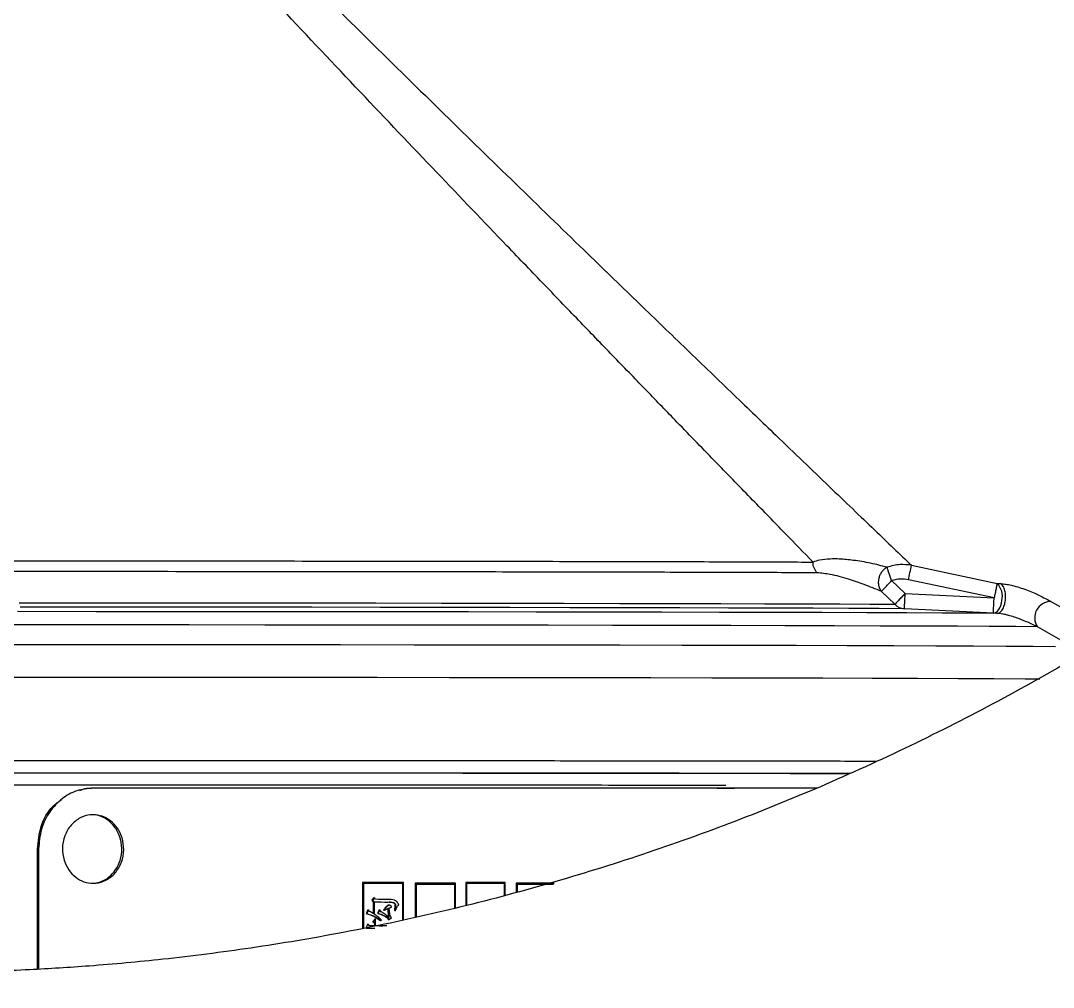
# Model space of a CAD drawing. Header units: millimetres. Extents: x 2687 to 4367, y 1046 to 2234.
# Drawn here: x 3440.4 to 3508.2, y 1404 to 1467.5 of the extents above; entities that cross this region are included whole.
import ezdxf

# ---------------------------------------------------------------- set-up
doc = ezdxf.new("R2010")
doc.units = ezdxf.units.MM

msp = doc.modelspace()

# ---------------------------------------------------------------- linework, layer by layer
at = {"color": 7, "linetype": 'Continuous', "lineweight": 25}
for p, q in [((3498.841, 1431.723), (3504.462, 1430.532)), ((3497.536, 1430.716), (3498.423, 1429.871)), ((3504.265, 1429.578), (3498.635, 1430.771)), ((3504.462, 1430.532), (3504.694, 1430.519)), ((3497.749, 1429.165), (3496.863, 1430.01)), ((3498.423, 1429.871), (3504.265, 1429.578)), ((3507.985, 1429.355), (3510.298, 1428.049)), ((3504.215, 1428.581), (3498.373, 1428.874)), ((3504.447, 1428.568), (3504.215, 1428.581)), ((3509.414, 1426.372), (3507.107, 1427.688)), ((3445.122, 1417.104), (3445.014, 1417.104)), ((3486.094, 1417.104), (3487.227, 1417.104)), ((3441.463, 1405.213), (3441.463, 1413.104)), ((3441.539, 1413.104), (3441.463, 1413.104)), ((3441.539, 1413.104), (3441.539, 1405.217)), ((3465.472, 1410.905), (3462.797, 1410.905)), ((3462.797, 1410.905), (3462.797, 1407.894)), ((3462.817, 1410.905), (3462.797, 1410.905)), ((3462.817, 1410.905), (3462.817, 1407.898)), ((3462.858, 1410.855), (3462.859, 1407.907)), ((3465.431, 1410.855), (3465.452, 1410.855)), ((3465.431, 1410.855), (3465.431, 1408.451)), ((3465.452, 1408.456), (3465.452, 1410.855)), ((3465.472, 1410.905), (3465.493, 1410.905)), ((3465.493, 1408.464), (3465.493, 1410.905)), ((3468.875, 1410.855), (3466.261, 1410.855)), ((3466.261, 1410.855), (3466.261, 1408.627)), ((3466.283, 1410.855), (3466.261, 1410.855)), ((3466.283, 1410.855), (3466.283, 1408.631)), ((3466.324, 1410.805), (3466.324, 1408.64)), ((3468.835, 1410.805), (3468.858, 1410.805)), ((3468.835, 1410.805), (3468.835, 1409.221)), ((3468.858, 1409.227), (3468.858, 1410.805)), ((3468.875, 1410.855), (3468.898, 1410.855)), ((3468.898, 1409.237), (3468.898, 1410.855)), ((3469.59, 1410.905), (3469.59, 1409.414)), ((3472.137, 1410.905), (3469.59, 1410.905)), ((3469.59, 1410.905), (3469.614, 1410.905)), ((3469.614, 1410.905), (3469.614, 1409.42)), ((3469.653, 1409.43), (3469.653, 1410.855)), ((3472.123, 1410.855), (3472.098, 1410.855)), ((3472.098, 1410.855), (3472.098, 1410.056)), ((3472.123, 1410.855), (3472.123, 1410.062)), ((3472.137, 1410.905), (3472.162, 1410.905)), ((3472.162, 1410.072), (3472.162, 1410.905)), ((3472.886, 1410.855), (3472.886, 1410.257)), ((3472.912, 1410.855), (3472.886, 1410.855)), ((3472.912, 1410.855), (3472.912, 1410.264)), ((3475.36, 1410.855), (3472.938, 1410.855)), ((3472.951, 1410.805), (3472.951, 1410.274)), ((3475.322, 1410.805), (3475.349, 1410.805)), ((3475.36, 1410.855), (3475.387, 1410.855)), ((3463.411, 1409.746), (3463.451, 1409.746)), ((3463.586, 1409.909), (3463.451, 1409.746)), ((3463.451, 1409.746), (3463.541, 1409.638)), ((3463.501, 1409.638), (3463.501, 1408.849)), ((3463.501, 1409.638), (3463.541, 1409.638)), ((3463.541, 1409.638), (3463.541, 1408.849)), ((3463.546, 1409.909), (3463.586, 1409.909)), ((3463.649, 1409.811), (3463.586, 1409.909)), ((3463.586, 1408.827), (3463.586, 1409.649)), ((3463.042, 1408.87), (3463.081, 1408.87)), ((3463.198, 1409.108), (3463.081, 1408.87)), ((3463.159, 1409.108), (3463.198, 1409.108)), ((3463.252, 1409.011), (3463.198, 1409.108)), ((3463.789, 1408.892), (3463.828, 1408.892)), ((3463.945, 1409.108), (3463.828, 1408.892)), ((3463.905, 1409.108), (3463.945, 1409.108)), ((3463.999, 1409.011), (3463.945, 1409.108)), ((3463.959, 1409.011), (3463.999, 1409.011)), ((3464.21, 1409.087), (3464.192, 1409.119)), ((3464.232, 1409.119), (3464.192, 1409.119)), ((3464.21, 1409.087), (3464.25, 1409.087)), ((3464.25, 1409.087), (3464.232, 1409.119)), ((3464.25, 1409.087), (3464.51, 1409.227)), ((3464.469, 1409.227), (3464.487, 1408.611)), ((3464.51, 1409.227), (3464.528, 1408.611)), ((3464.933, 1409.065), (3464.897, 1409.065)), ((3464.939, 1409.065), (3464.897, 1409.065)), ((3464.933, 1409.065), (3464.974, 1409.065)), ((3464.974, 1409.065), (3464.939, 1409.065)), ((3463.132, 1408.178), (3463.171, 1408.178)), ((3463.252, 1408.07), (3463.171, 1408.178)), ((3463.582, 1408.07), (3463.213, 1408.07)), ((3463.622, 1408.07), (3463.252, 1408.07)), ((3463.474, 1408.34), (3463.514, 1408.34)), ((3463.667, 1408.524), (3463.514, 1408.34)), ((3463.514, 1408.34), (3463.622, 1408.21)), ((3463.582, 1408.21), (3463.582, 1408.07)), ((3463.582, 1408.21), (3463.622, 1408.21)), ((3463.582, 1408.07), (3463.622, 1408.07)), ((3463.622, 1408.21), (3463.622, 1408.07)), ((3463.627, 1408.524), (3463.667, 1408.524)), ((3463.667, 1408.07), (3463.667, 1408.524)), ((3463.916, 1408.07), (3464.144, 1408.072)), ((3464.4, 1408.074), (3463.936, 1408.07)), ((3464.004, 1408.438), (3463.977, 1408.416)), ((3464.017, 1408.416), (3463.977, 1408.416)), ((3464.044, 1408.438), (3464.017, 1408.416)), ((3464.487, 1408.611), (3464.528, 1408.611)), ((3464.487, 1408.47), (3464.528, 1408.47)), ((3464.528, 1408.47), (3464.698, 1408.589)), ((3463.042, 1407.908), (3463.081, 1407.908)), ((3463.081, 1407.908), (3463.622, 1407.918))]:
    msp.add_line(p, q, dxfattribs=at)
at = {"color": 7, "linetype": 'Continuous', "lineweight": 25, "flags": 128}
for points in [[(3440.269, 1429.265), (3445.124, 1429.264), (3449.918, 1429.262), (3454.625, 1429.259), (3459.22, 1429.255), (3463.679, 1429.251), (3467.979, 1429.246), (3472.096, 1429.24), (3476.009, 1429.234), (3479.697, 1429.227), (3483.14, 1429.219), (3486.321, 1429.211), (3489.223, 1429.203), (3491.829, 1429.194), (3494.127, 1429.185), (3496.103, 1429.175), (3497.749, 1429.165)], [(3498.373, 1428.874), (3496.712, 1428.884), (3494.716, 1428.894), (3492.396, 1428.903), (3489.764, 1428.912), (3486.834, 1428.921), (3483.623, 1428.929), (3480.146, 1428.936), (3476.422, 1428.943), (3472.471, 1428.95), (3468.314, 1428.955), (3463.972, 1428.961), (3459.47, 1428.965), (3454.83, 1428.969), (3450.077, 1428.972), (3445.237, 1428.974), (3440.334, 1428.975)], [(3504.215, 1428.581), (3504.308, 1428.594), (3504.4, 1428.639), (3504.487, 1428.713), (3504.568, 1428.814), (3504.639, 1428.94), (3504.698, 1429.086), (3504.743, 1429.248), (3504.774, 1429.42)], [(3504.447, 1428.568), (3502.819, 1428.578), (3500.847, 1428.589), (3498.541, 1428.599), (3495.912, 1428.608), (3492.974, 1428.617), (3489.741, 1428.626), (3486.229, 1428.634), (3482.456, 1428.642), (3478.44, 1428.649), (3474.2, 1428.656), (3469.76, 1428.661), (3465.139, 1428.666), (3460.362, 1428.671), (3455.451, 1428.675), (3450.432, 1428.677), (3445.329, 1428.68), (3440.167, 1428.681)], [(3507.107, 1427.688), (3505.692, 1427.699), (3503.943, 1427.709), (3501.868, 1427.719), (3499.477, 1427.729), (3496.781, 1427.739), (3493.792, 1427.748), (3490.524, 1427.756), (3486.992, 1427.764), (3483.213, 1427.772), (3479.203, 1427.779), (3474.983, 1427.785), (3470.571, 1427.791), (3465.987, 1427.796), (3461.253, 1427.8), (3456.391, 1427.804), (3451.422, 1427.807), (3446.372, 1427.809), (3441.261, 1427.81), (3436.115, 1427.811)], [(3508.299, 1426.383), (3506.837, 1426.393), (3505.035, 1426.404), (3502.901, 1426.414), (3500.445, 1426.424), (3497.679, 1426.434), (3494.616, 1426.443), (3491.268, 1426.451), (3487.653, 1426.46), (3483.787, 1426.467), (3479.688, 1426.474), (3475.375, 1426.481), (3470.867, 1426.486), (3466.186, 1426.492), (3461.354, 1426.496), (3456.392, 1426.5), (3451.325, 1426.503), (3446.175, 1426.505), (3440.966, 1426.506), (3435.723, 1426.507)], [(3438.43, 1424.387), (3443.634, 1424.386), (3448.793, 1424.384), (3453.884, 1424.382), (3458.882, 1424.379), (3463.767, 1424.375), (3468.517, 1424.37), (3473.108, 1424.365), (3477.523, 1424.359), (3481.739, 1424.352), (3485.739, 1424.345), (3489.504, 1424.337), (3493.018, 1424.329), (3496.265, 1424.32), (3499.23, 1424.311), (3501.899, 1424.301), (3504.262, 1424.291), (3506.306, 1424.281), (3507.255, 1424.275)]]:
    msp.add_lwpolyline(points, dxfattribs=at)
at = {"color": 7, "linetype": 'Continuous', "lineweight": 25}
for centre, radius, start, end in [((2628.339, 1619.577), 890.541, 347.759661, 347.822332), ((3503.609, 1429.694), 1.197, 346.77793, 44.49537), ((3498.427, 1429.806), 0.933, 223.34923, 266.65686), ((3507.996, 1428.284), 1.071, 90.60321, 213.8212)]:
    msp.add_arc(centre, radius, start, end, dxfattribs=at)
for points, knots in [([(3433.103, 1384.998), (3435.663, 1385.023), (3439.244, 1385.058), (3444.513, 1385.337), (3448.977, 1385.672), (3454.293, 1386.238), (3459.862, 1387.011), (3465.676, 1388.021), (3471.647, 1389.277), (3477.723, 1390.788), (3483.861, 1392.558), (3490.026, 1394.593), (3496.19, 1396.892), (3502.327, 1399.457), (3508.415, 1402.288), (3514.434, 1405.381), (3520.367, 1408.736), (3526.196, 1412.348), (3531.906, 1416.214), (3537.482, 1420.328), (3542.909, 1424.685), (3548.175, 1429.279), (3553.266, 1434.104), (3558.171, 1439.151), (3562.878, 1444.414), (3567.375, 1449.884), (3571.654, 1455.553), (3575.702, 1461.41), (3579.512, 1467.446), (3583.074, 1473.652), (3586.379, 1480.017), (3589.42, 1486.53), (3592.189, 1493.179), (3594.679, 1499.953), (3596.885, 1506.841), (3598.799, 1513.83), (3600.418, 1520.907), (3601.736, 1528.061), (3602.749, 1535.278), (3603.453, 1542.545), (3603.846, 1549.849), (3603.925, 1557.177), (3603.688, 1564.515), (3603.134, 1571.85), (3602.261, 1579.168), (3601.071, 1586.455), (3599.563, 1593.697), (3597.738, 1600.882), (3595.598, 1607.995), (3593.144, 1615.022), (3590.379, 1621.951), (3587.306, 1628.767), (3583.929, 1635.458), (3580.251, 1642.01), (3576.278, 1648.41), (3572.013, 1654.645), (3567.462, 1660.703), (3562.63, 1666.571), (3557.522, 1672.238), (3552.146, 1677.69), (3546.699, 1682.738), (3541.226, 1687.39), (3535.768, 1691.66), (3530.143, 1695.702), (3524.361, 1699.51), (3518.434, 1703.079), (3512.371, 1706.4), (3506.185, 1709.471), (3499.889, 1712.284), (3493.495, 1714.836), (3487.02, 1717.122), (3480.482, 1719.139), (3473.907, 1720.881), (3467.335, 1722.346), (3460.841, 1723.527), (3454.551, 1724.425), (3449.028, 1725.008), (3444.145, 1725.376), (3439.321, 1725.615), (3433.346, 1725.732), (3427.829, 1725.622), (3422.56, 1725.35), (3418.096, 1725.013), (3412.78, 1724.448), (3407.211, 1723.674), (3401.397, 1722.664), (3395.426, 1721.408), (3389.35, 1719.898), (3383.212, 1718.127), (3377.047, 1716.093), (3370.883, 1713.793), (3364.746, 1711.228), (3358.658, 1708.398), (3352.639, 1705.304), (3346.706, 1701.949), (3340.877, 1698.337), (3335.167, 1694.472), (3329.592, 1690.357), (3324.164, 1686), (3318.899, 1681.406), (3313.807, 1676.582), (3308.902, 1671.534), (3304.196, 1666.271), (3299.698, 1660.801), (3295.42, 1655.133), (3291.371, 1649.275), (3287.561, 1643.239), (3283.999, 1637.033), (3280.695, 1630.668), (3277.652, 1624.156), (3274.89, 1617.505), (3272.553, 1611.223), (3271.274, 1607.118), (3270.711, 1605.309)], [0, 0, 0, 0, 0.010207, 0.014274, 0.021037, 0.028056, 0.035587, 0.043451, 0.051578, 0.059911, 0.06841, 0.077044, 0.085791, 0.094634, 0.103558, 0.112554, 0.121612, 0.130726, 0.13989, 0.149098, 0.158347, 0.167633, 0.176954, 0.186306, 0.195688, 0.205098, 0.214535, 0.223996, 0.233481, 0.242989, 0.252518, 0.262068, 0.271639, 0.281229, 0.290838, 0.300466, 0.310113, 0.319778, 0.329461, 0.339162, 0.348881, 0.358618, 0.368373, 0.378146, 0.387938, 0.397748, 0.407578, 0.417427, 0.427296, 0.437185, 0.447097, 0.457031, 0.466988, 0.47697, 0.486979, 0.497016, 0.507082, 0.517181, 0.527315, 0.537488, 0.547704, 0.556915, 0.566123, 0.575327, 0.584526, 0.593719, 0.602905, 0.612082, 0.621247, 0.630396, 0.639524, 0.64862, 0.657668, 0.666638, 0.675463, 0.683979, 0.691963, 0.697606, 0.703501, 0.71122, 0.721427, 0.725494, 0.732257, 0.739276, 0.746807, 0.754671, 0.762798, 0.771131, 0.77963, 0.788264, 0.797011, 0.805853, 0.814778, 0.823774, 0.832832, 0.841946, 0.85111, 0.860318, 0.869567, 0.878853, 0.888174, 0.897526, 0.906908, 0.916318, 0.925755, 0.935216, 0.944701, 0.954208, 0.963738, 0.973288, 0.982858, 0.992449, 1, 1, 1, 1]), ([(3577.833, 1513.27), (3577.532, 1512.208), (3576.596, 1508.903), (3574.689, 1503.452), (3572.131, 1496.925), (3569.246, 1490.513), (3566.061, 1484.225), (3562.573, 1478.076), (3558.788, 1472.081), (3554.712, 1466.252), (3550.349, 1460.603), (3545.705, 1455.147), (3540.786, 1449.898), (3535.777, 1445.041), (3530.722, 1440.57), (3525.664, 1436.471), (3520.435, 1432.598), (3515.048, 1428.956), (3509.512, 1425.552), (3503.839, 1422.394), (3498.042, 1419.487), (3492.134, 1416.837), (3486.131, 1414.448), (3480.048, 1412.325), (3473.909, 1410.473), (3467.742, 1408.895), (3461.597, 1407.596), (3455.589, 1406.583), (3450.022, 1405.872), (3445.176, 1405.427), (3440.706, 1405.149), (3436.801, 1405.011), (3434.202, 1405.002), (3433.154, 1404.998)], [0, 0, 0, 0, 0.017078, 0.053144, 0.089298, 0.125545, 0.161888, 0.198335, 0.23489, 0.271563, 0.308361, 0.345297, 0.382382, 0.419634, 0.453214, 0.486783, 0.520336, 0.55387, 0.58738, 0.62086, 0.654303, 0.687696, 0.721023, 0.754256, 0.787351, 0.820228, 0.85273, 0.884498, 0.914491, 0.939551, 0.959781, 0.98378, 1, 1, 1, 1]), ([(3448.651, 1480.729), (3450.159, 1479.203), (3453.553, 1475.765), (3458.52, 1470.821), (3463.632, 1465.775), (3468.423, 1461.079), (3473.137, 1456.485), (3477.31, 1452.435), (3480.951, 1448.913), (3484.151, 1445.825), (3487.145, 1442.941), (3490.316, 1439.894), (3493.469, 1436.867), (3496.514, 1433.951), (3498.067, 1432.464), (3498.841, 1431.723)], [0, 0, 0, 0, 0.0757261, 0.1705564, 0.2505295, 0.3365418, 0.4190948, 0.5009329, 0.5653066, 0.6262108, 0.6902275, 0.7512636, 0.8351247, 0.9178678, 1, 1, 1, 1]), ([(3492.379, 1431.937), (3491.773, 1432.558), (3490.54, 1433.824), (3488.414, 1436.008), (3486.052, 1438.437), (3483.711, 1440.85), (3481.463, 1443.171), (3479.357, 1445.348), (3477.123, 1447.663), (3474.76, 1450.116), (3471.625, 1453.378), (3467.6, 1457.583), (3462.656, 1462.778), (3457.532, 1468.209), (3452.353, 1473.747), (3448.9, 1477.513), (3447.173, 1479.396)], [0, 0, 0, 0, 0.058762, 0.119589, 0.182605, 0.247918, 0.295066, 0.343666, 0.393747, 0.445333, 0.498448, 0.594405, 0.695866, 0.797974, 0.898991, 1, 1, 1, 1]), ([(3497.237, 1431.593), (3496.879, 1431.688), (3496.14, 1431.884), (3495.076, 1432.049), (3494.195, 1432.142), (3493.449, 1432.141), (3492.859, 1432.089), (3492.517, 1431.981), (3492.379, 1431.937)], [0, 0, 0, 0, 0.211483, 0.435358, 0.617749, 0.741818, 0.895297, 1, 1, 1, 1]), ([(3498.841, 1431.723), (3498.589, 1431.755), (3498.048, 1431.823), (3497.52, 1431.673), (3497.237, 1431.593)], [0, 0, 0, 0, 0.464684, 1, 1, 1, 1]), ([(3492.644, 1431.23), (3491.279, 1431.235), (3488.549, 1431.247), (3483.142, 1431.262), (3476.894, 1431.275), (3469.823, 1431.287), (3462.084, 1431.297), (3453.816, 1431.304), (3445.172, 1431.308), (3436.313, 1431.31), (3427.402, 1431.31), (3418.605, 1431.307), (3410.085, 1431.301), (3401.999, 1431.293), (3394.493, 1431.283), (3387.73, 1431.271), (3381.74, 1431.256), (3378.574, 1431.246), (3376.991, 1431.24)], [0, 0, 0, 0, 0.0625, 0.125, 0.1875, 0.25, 0.3125, 0.375, 0.4375, 0.5, 0.5625, 0.625, 0.6875, 0.75, 0.8125, 0.875, 0.9375, 1, 1, 1, 1]), ([(3496.863, 1430.01), (3496.488, 1430.164), (3495.776, 1430.456), (3494.65, 1430.837), (3493.58, 1431.143), (3492.928, 1431.203), (3492.644, 1431.23)], [0, 0, 0, 0, 0.264862, 0.502211, 0.782541, 1, 1, 1, 1]), ([(3497.536, 1430.716), (3497.504, 1430.811), (3497.441, 1430.996), (3497.354, 1431.25), (3497.281, 1431.463), (3497.252, 1431.55), (3497.237, 1431.593)], [0, 0, 0, 0, 0.255681, 0.494023, 0.75113, 1, 1, 1, 1]), ([(3496.863, 1430.01), (3496.886, 1430.035), (3496.934, 1430.085), (3497.093, 1430.25), (3497.299, 1430.467), (3497.455, 1430.63), (3497.536, 1430.716)], [0, 0, 0, 0, 0.243398, 0.499901, 0.738139, 1, 1, 1, 1]), ([(3498.635, 1430.771), (3498.461, 1430.798), (3498.092, 1430.856), (3497.729, 1430.764), (3497.536, 1430.716)], [0, 0, 0, 0, 0.469803, 1, 1, 1, 1]), ([(3504.462, 1430.532), (3504.455, 1430.498), (3504.441, 1430.427), (3504.393, 1430.196), (3504.332, 1429.901), (3504.287, 1429.683), (3504.265, 1429.578)], [0, 0, 0, 0, 0.2428701, 0.5000028, 0.7602532, 1, 1, 1, 1]), ([(3504.447, 1428.568), (3504.512, 1428.58), (3504.643, 1428.603), (3504.819, 1428.807), (3504.943, 1429.087), (3505.011, 1429.403), (3505.026, 1429.737), (3504.979, 1430.071), (3504.867, 1430.366), (3504.751, 1430.468), (3504.694, 1430.519)], [0, 0, 0, 0, 0.1314, 0.263981, 0.388888, 0.49996, 0.611082, 0.736027, 0.868618, 1, 1, 1, 1]), ([(3504.694, 1430.519), (3504.803, 1430.509), (3505.026, 1430.49), (3505.381, 1430.421), (3505.768, 1430.323), (3506.36, 1430.134), (3507.181, 1429.79), (3507.686, 1429.516), (3507.985, 1429.355)], [0, 0, 0, 0, 0.081068, 0.166062, 0.236605, 0.353639, 0.618131, 1, 1, 1, 1]), ([(3498.423, 1429.871), (3498.347, 1429.791), (3498.191, 1429.628), (3497.982, 1429.409), (3497.82, 1429.239), (3497.772, 1429.19), (3497.749, 1429.165)], [0, 0, 0, 0, 0.242676, 0.5, 0.757324, 1, 1, 1, 1]), ([(3498.373, 1428.874), (3498.374, 1428.889), (3498.375, 1428.912), (3498.381, 1429.037), (3498.39, 1429.205), (3498.404, 1429.485), (3498.417, 1429.743), (3498.423, 1429.871)], [0, 0, 0, 0, 0.2399429, 0.3689253, 0.5005939, 0.7534844, 1, 1, 1, 1]), ([(3504.215, 1428.581), (3504.215, 1428.596), (3504.217, 1428.618), (3504.223, 1428.744), (3504.23, 1428.874), (3504.237, 1429.034), (3504.249, 1429.265), (3504.259, 1429.453), (3504.265, 1429.578)], [0, 0, 0, 0, 0.239658, 0.368491, 0.500002, 0.637938, 0.760342, 1, 1, 1, 1]), ([(3507.107, 1427.688), (3506.782, 1427.844), (3506.303, 1428.074), (3505.509, 1428.356), (3505.066, 1428.471), (3504.84, 1428.519), (3504.626, 1428.554), (3504.507, 1428.563), (3504.447, 1428.568)], [0, 0, 0, 0, 0.523638, 0.772851, 0.838297, 0.895125, 0.94736, 1, 1, 1, 1]), ([(3433.536, 1418.916), (3435.968, 1418.916), (3440.814, 1418.917), (3447.992, 1418.916), (3453.838, 1418.914), (3458.396, 1418.912), (3461.743, 1418.911), (3465.019, 1418.909), (3468.217, 1418.907), (3471.332, 1418.905), (3475.286, 1418.903), (3480.08, 1418.898), (3485.635, 1418.893), (3490.984, 1418.886), (3494.688, 1418.88), (3496.361, 1418.877), (3496.567, 1418.876)], [0, 0, 0, 0, 0.099314, 0.197878, 0.29569, 0.344327, 0.392776, 0.441037, 0.48911, 0.536996, 0.584693, 0.676006, 0.773113, 0.876014, 0.984707, 1, 1, 1, 1]), ([(3433.532, 1418.115), (3435.894, 1418.115), (3440.733, 1418.115), (3448.097, 1418.114), (3455.654, 1418.112), (3463.305, 1418.109), (3470.925, 1418.104), (3478.392, 1418.099), (3485.485, 1418.091), (3491.058, 1418.084), (3493.854, 1418.079), (3494.786, 1418.077)], [0, 0, 0, 0, 0.099936, 0.20465, 0.314142, 0.428413, 0.547463, 0.671293, 0.799904, 0.933297, 1, 1, 1, 1]), ([(3433.532, 1418.103), (3433.838, 1418.103), (3434.649, 1418.103), (3436.071, 1418.103), (3437.583, 1418.103), (3438.79, 1418.103), (3439.684, 1418.103), (3440.654, 1418.103), (3441.889, 1418.103), (3443.103, 1418.103), (3444.25, 1418.103), (3445.532, 1418.102), (3447.367, 1418.102), (3449.045, 1418.102), (3450.395, 1418.101), (3451.204, 1418.101), (3452.059, 1418.101), (3452.959, 1418.101), (3453.903, 1418.1), (3456.837, 1418.099), (3461.384, 1418.098), (3467.077, 1418.095), (3471.747, 1418.091), (3475.462, 1418.089), (3478.291, 1418.086), (3480.301, 1418.084), (3481.486, 1418.083), (3482.045, 1418.082), (3482.208, 1418.082), (3482.26, 1418.082), (3482.278, 1418.082), (3482.285, 1418.082), (3482.287, 1418.082), (3482.288, 1418.082), (3482.289, 1418.082), (3482.289, 1418.082), (3482.289, 1418.082), (3482.289, 1418.082), (3482.289, 1418.082), (3482.557, 1418.082), (3483.24, 1418.081), (3484.495, 1418.08), (3486.003, 1418.078), (3487.402, 1418.076), (3488.421, 1418.075), (3489.194, 1418.074), (3490.019, 1418.072), (3491.005, 1418.071), (3491.981, 1418.07), (3492.782, 1418.068), (3493.561, 1418.067), (3494.198, 1418.066), (3494.636, 1418.065), (3494.758, 1418.065)], [0, 0, 0, 0, 0.012973, 0.034337, 0.060199, 0.077036, 0.085541, 0.098133, 0.118255, 0.138092, 0.149882, 0.167263, 0.192912, 0.228649, 0.239676, 0.251395, 0.263806, 0.27691, 0.290705, 0.305192, 0.405966, 0.493675, 0.568315, 0.629883, 0.678375, 0.713791, 0.736127, 0.74239, 0.744295, 0.745005, 0.745236, 0.745322, 0.745357, 0.745372, 0.745378, 0.745381, 0.745382, 0.745383, 0.745383, 0.745383, 0.760108, 0.782989, 0.815582, 0.846332, 0.865142, 0.876857, 0.893505, 0.916185, 0.939041, 0.956594, 0.969065, 0.991384, 1, 1, 1, 1]), ([(3486.661, 1417.275), (3485.812, 1417.277), (3483.887, 1417.279), (3480.724, 1417.282), (3477.3, 1417.285), (3472.31, 1417.29), (3465.488, 1417.294), (3456.59, 1417.298), (3447.439, 1417.301), (3438.192, 1417.302), (3428.972, 1417.301), (3422.942, 1417.3), (3419.946, 1417.299)], [0, 0, 0, 0, 0.048952, 0.110958, 0.16991, 0.225807, 0.358661, 0.489986, 0.619783, 0.748051, 0.87479, 1, 1, 1, 1]), ([(3445.121, 1417.104), (3444.756, 1417.067), (3444.026, 1416.994), (3443.031, 1416.423), (3442.219, 1415.556), (3441.65, 1414.409), (3441.576, 1413.544), (3441.539, 1413.104)], [0, 0, 0, 0, 0.184668, 0.369995, 0.565851, 0.779444, 1, 1, 1, 1]), ([(3444.248, 1416.954), (3444.396, 1417.01), (3444.644, 1417.103), (3444.907, 1417.104), (3445.013, 1417.104)], [0, 0, 0, 0, 0.598586, 1, 1, 1, 1]), ([(3492.617, 1417.104), (3491.861, 1417.104), (3489.419, 1417.104), (3484.851, 1417.104), (3479.771, 1417.104), (3474.387, 1417.104), (3469.858, 1417.104), (3463.967, 1417.104), (3459.083, 1417.104), (3452.418, 1417.104), (3448.125, 1417.104), (3445.121, 1417.104)], [0, 0, 0, 0, 0.063071, 0.203688, 0.344307, 0.414547, 0.555165, 0.625405, 0.766021, 0.83626, 1, 1, 1, 1]), ([(3441.463, 1413.104), (3441.516, 1413.605), (3441.621, 1414.607), (3442.235, 1415.773), (3442.842, 1416.205), (3443.039, 1416.345)], [0, 0, 0, 0, 0.402722, 0.806503, 1, 1, 1, 1]), ([(3445.121, 1415.354), (3445.326, 1415.333), (3445.737, 1415.292), (3446.294, 1414.97), (3446.751, 1414.482), (3447.062, 1413.822), (3447.169, 1413.041), (3447.02, 1412.228), (3446.609, 1411.516), (3446.007, 1411.031), (3445.473, 1410.869), (3444.979, 1410.843), (3444.504, 1410.925), (3443.945, 1411.235), (3443.486, 1411.727), (3443.173, 1412.385), (3443.065, 1413.166), (3443.216, 1413.979), (3443.629, 1414.691), (3444.233, 1415.174), (3444.767, 1415.342), (3445.058, 1415.352), (3445.121, 1415.354)], [0, 0, 0, 0, 0.0462762, 0.0927191, 0.1417154, 0.1951897, 0.2536855, 0.3152612, 0.376912, 0.4343703, 0.4858167, 0.5000047, 0.5462543, 0.592701, 0.6417985, 0.6951551, 0.753514, 0.8153974, 0.8768635, 0.9341609, 0.9857367, 1, 1, 1, 1]), ([(3445.013, 1410.854), (3445.214, 1410.874), (3445.618, 1410.915), (3446.167, 1411.231), (3446.618, 1411.713), (3446.931, 1412.367), (3447.043, 1413.147), (3446.9, 1413.966), (3446.492, 1414.687), (3445.892, 1415.175), (3445.361, 1415.343), (3445.074, 1415.352), (3445.013, 1415.354)], [0, 0, 0, 0, 0.0912038, 0.1828761, 0.2801993, 0.3866808, 0.5040829, 0.6292887, 0.7538352, 0.8693163, 0.9721511, 1, 1, 1, 1]), ([(3465.493, 1410.905), (3465.227, 1410.905), (3464.696, 1410.905), (3463.804, 1410.905), (3463.176, 1410.905), (3462.817, 1410.905)], [0, 0, 0, 0, 0.300086, 0.600172, 1, 1, 1, 1]), ([(3465.452, 1410.855), (3465.186, 1410.855), (3464.654, 1410.855), (3463.79, 1410.855), (3463.19, 1410.855), (3462.858, 1410.855)], [0, 0, 0, 0, 0.309667, 0.619335, 1, 1, 1, 1]), ([(3462.858, 1410.855), (3463.113, 1410.855), (3463.629, 1410.855), (3464.487, 1410.855), (3465.088, 1410.855), (3465.431, 1410.855)], [0, 0, 0, 0, 0.294871, 0.597185, 1, 1, 1, 1]), ([(3468.898, 1410.855), (3468.639, 1410.855), (3468.12, 1410.855), (3467.249, 1410.855), (3466.634, 1410.855), (3466.283, 1410.855)], [0, 0, 0, 0, 0.3000859, 0.6001718, 1, 1, 1, 1]), ([(3468.858, 1410.805), (3468.599, 1410.805), (3468.079, 1410.805), (3467.235, 1410.805), (3466.648, 1410.805), (3466.324, 1410.805)], [0, 0, 0, 0, 0.309667, 0.619335, 1, 1, 1, 1]), ([(3466.324, 1410.805), (3466.529, 1410.805), (3466.948, 1410.805), (3467.787, 1410.805), (3468.416, 1410.805), (3468.835, 1410.805)], [0, 0, 0, 0, 0.243669, 0.495846, 1, 1, 1, 1]), ([(3472.162, 1410.905), (3471.91, 1410.905), (3471.404, 1410.905), (3470.555, 1410.905), (3469.956, 1410.905), (3469.614, 1410.905)], [0, 0, 0, 0, 0.300086, 0.600172, 1, 1, 1, 1]), ([(3469.653, 1410.855), (3469.91, 1410.855), (3470.425, 1410.855), (3471.249, 1410.855), (3471.812, 1410.855), (3472.123, 1410.855)], [0, 0, 0, 0, 0.309667, 0.619335, 1, 1, 1, 1]), ([(3469.653, 1410.855), (3469.853, 1410.855), (3470.26, 1410.855), (3471.077, 1410.855), (3471.69, 1410.855), (3472.098, 1410.855)], [0, 0, 0, 0, 0.242842, 0.4952944, 1, 1, 1, 1]), ([(3475.387, 1410.855), (3475.142, 1410.855), (3474.652, 1410.855), (3473.828, 1410.855), (3473.245, 1410.855), (3472.912, 1410.855)], [0, 0, 0, 0, 0.300086, 0.600172, 1, 1, 1, 1]), ([(3475.349, 1410.805), (3475.104, 1410.805), (3474.614, 1410.805), (3473.815, 1410.805), (3473.258, 1410.805), (3472.951, 1410.805)], [0, 0, 0, 0, 0.309667, 0.619335, 1, 1, 1, 1]), ([(3472.951, 1410.805), (3473.144, 1410.805), (3473.539, 1410.805), (3474.332, 1410.805), (3474.926, 1410.805), (3475.322, 1410.805)], [0, 0, 0, 0, 0.241953, 0.494702, 1, 1, 1, 1]), ([(3463.546, 1409.909), (3463.524, 1409.882), (3463.479, 1409.828), (3463.434, 1409.774), (3463.411, 1409.746)], [0, 0, 0, 0, 0.5, 1, 1, 1, 1]), ([(3463.411, 1409.746), (3463.422, 1409.734), (3463.442, 1409.71), (3463.472, 1409.674), (3463.492, 1409.65), (3463.501, 1409.638)], [0, 0, 0, 0, 0.346323, 0.673162, 1, 1, 1, 1]), ([(3463.586, 1409.649), (3463.88, 1409.635), (3464.284, 1409.615), (3464.731, 1409.636), (3464.891, 1409.574), (3464.947, 1409.519), (3464.975, 1409.464), (3464.979, 1409.398), (3464.96, 1409.266), (3464.948, 1409.154), (3464.939, 1409.065)], [0, 0, 0, 0, 0.489233, 0.672718, 0.735367, 0.76608, 0.796242, 0.828596, 0.864188, 1, 1, 1, 1]), ([(3465.188, 1409.422), (3465.156, 1409.496), (3465.109, 1409.607), (3464.994, 1409.708), (3464.798, 1409.793), (3464.339, 1409.772), (3463.925, 1409.796), (3463.649, 1409.811)], [0, 0, 0, 0, 0.132026, 0.196101, 0.258534, 0.505562, 1, 1, 1, 1]), ([(3464.554, 1409.418), (3464.551, 1409.419), (3464.533, 1409.427), (3464.49, 1409.417), (3464.392, 1409.37), (3464.298, 1409.253), (3464.222, 1409.158), (3464.192, 1409.119)], [0, 0, 0, 0, 0.016217, 0.1216, 0.261121, 0.702097, 1, 1, 1, 1]), ([(3464.546, 1409.238), (3464.577, 1409.246), (3464.625, 1409.259), (3464.678, 1409.276), (3464.697, 1409.291), (3464.701, 1409.298), (3464.704, 1409.303), (3464.705, 1409.309), (3464.705, 1409.317), (3464.7, 1409.334), (3464.687, 1409.354), (3464.664, 1409.383), (3464.629, 1409.41), (3464.581, 1409.426), (3464.531, 1409.417), (3464.485, 1409.397), (3464.431, 1409.352), (3464.344, 1409.262), (3464.277, 1409.177), (3464.232, 1409.119)], [0, 0, 0, 0, 0.12083, 0.185578, 0.200463, 0.207293, 0.213836, 0.220353, 0.227161, 0.24221, 0.277123, 0.31159, 0.371541, 0.433275, 0.493638, 0.554959, 0.617623, 0.744187, 1, 1, 1, 1]), ([(3464.562, 1409.62), (3464.577, 1409.619), (3464.65, 1409.615), (3464.749, 1409.617), (3464.847, 1409.573), (3464.898, 1409.53), (3464.928, 1409.477), (3464.94, 1409.402), (3464.916, 1409.265), (3464.905, 1409.146), (3464.897, 1409.065)], [0, 0, 0, 0, 0.059261, 0.277391, 0.368105, 0.4594, 0.520103, 0.580915, 0.717891, 1, 1, 1, 1]), ([(3464.974, 1409.065), (3464.995, 1409.137), (3465.027, 1409.244), (3465.095, 1409.35), (3465.144, 1409.4), (3465.174, 1409.415), (3465.188, 1409.422)], [0, 0, 0, 0, 0.509381, 0.758484, 0.880594, 1, 1, 1, 1]), ([(3463.159, 1409.108), (3463.145, 1409.079), (3463.118, 1409.024), (3463.079, 1408.945), (3463.055, 1408.895), (3463.042, 1408.87)], [0, 0, 0, 0, 0.374291, 0.687145, 1, 1, 1, 1]), ([(3463.042, 1408.87), (3463.228, 1408.813), (3463.56, 1408.711), (3463.849, 1408.506), (3463.977, 1408.416)], [0, 0, 0, 0, 0.55646, 1, 1, 1, 1]), ([(3463.081, 1408.87), (3463.247, 1408.82), (3463.58, 1408.719), (3463.871, 1408.518), (3464.017, 1408.416)], [0, 0, 0, 0, 0.496751, 1, 1, 1, 1]), ([(3463.541, 1408.849), (3463.489, 1408.876), (3463.392, 1408.928), (3463.297, 1408.985), (3463.252, 1409.011)], [0, 0, 0, 0, 0.532976, 1, 1, 1, 1]), ([(3464.044, 1408.438), (3463.967, 1408.516), (3463.825, 1408.66), (3463.661, 1408.775), (3463.586, 1408.827)], [0, 0, 0, 0, 0.5414486, 1, 1, 1, 1]), ([(3463.905, 1409.108), (3463.89, 1409.079), (3463.862, 1409.029), (3463.824, 1408.957), (3463.8, 1408.913), (3463.789, 1408.892)], [0, 0, 0, 0, 0.402508, 0.701255, 1, 1, 1, 1]), ([(3463.789, 1408.892), (3463.918, 1408.847), (3464.114, 1408.778), (3464.326, 1408.659), (3464.442, 1408.571), (3464.472, 1408.504), (3464.487, 1408.47)], [0, 0, 0, 0, 0.4932792, 0.7531003, 0.8752204, 1, 1, 1, 1]), ([(3463.828, 1408.892), (3463.957, 1408.846), (3464.182, 1408.765), (3464.422, 1408.635), (3464.517, 1408.518), (3464.525, 1408.48), (3464.528, 1408.47)], [0, 0, 0, 0, 0.494165, 0.869161, 0.966217, 1, 1, 1, 1]), ([(3464.528, 1408.611), (3464.445, 1408.686), (3464.28, 1408.837), (3464.092, 1408.953), (3463.999, 1409.011)], [0, 0, 0, 0, 0.5023466, 1, 1, 1, 1]), ([(3464.698, 1408.589), (3464.672, 1408.637), (3464.621, 1408.735), (3464.581, 1408.958), (3464.56, 1409.126), (3464.546, 1409.238)], [0, 0, 0, 0, 0.2461025, 0.4965719, 1, 1, 1, 1]), ([(3463.132, 1408.178), (3463.122, 1408.146), (3463.102, 1408.085), (3463.072, 1407.995), (3463.052, 1407.937), (3463.042, 1407.908)], [0, 0, 0, 0, 0.35122, 0.67561, 1, 1, 1, 1]), ([(3463.627, 1408.524), (3463.606, 1408.499), (3463.571, 1408.456), (3463.52, 1408.395), (3463.489, 1408.358), (3463.474, 1408.34)], [0, 0, 0, 0, 0.407433, 0.703717, 1, 1, 1, 1]), ([(3463.474, 1408.34), (3463.485, 1408.328), (3463.506, 1408.303), (3463.541, 1408.259), (3463.567, 1408.229), (3463.582, 1408.21)], [0, 0, 0, 0, 0.288603, 0.577204, 1, 1, 1, 1]), ([(3463.936, 1408.07), (3463.886, 1408.07), (3463.796, 1408.07), (3463.706, 1408.07), (3463.667, 1408.07)], [0, 0, 0, 0, 0.56, 1, 1, 1, 1]), ([(3463.916, 1408.07), (3463.879, 1408.07), (3463.806, 1408.07), (3463.712, 1408.07), (3463.667, 1408.07)], [0, 0, 0, 0, 0.510364, 1, 1, 1, 1]), ([(3464.4, 1408.074), (3464.346, 1408.073), (3464.257, 1408.073), (3464.158, 1408.072), (3464.108, 1408.071), (3464.066, 1408.071), (3464.004, 1408.07), (3463.946, 1408.07), (3463.916, 1408.07)], [0, 0, 0, 0, 0.346989, 0.56406, 0.627993, 0.665176, 0.826013, 1, 1, 1, 1])]:
    msp.add_open_spline(points, degree=3, knots=knots, dxfattribs=at)
for points in [[(3377.244, 1431.947), (3378.82, 1431.952), (3381.973, 1431.963), (3387.936, 1431.977), (3394.668, 1431.99), (3402.141, 1432), (3410.19, 1432.008), (3418.672, 1432.013), (3427.43, 1432.016), (3436.301, 1432.017), (3445.12, 1432.015), (3453.725, 1432.01), (3461.956, 1432.003), (3469.66, 1431.994), (3476.7, 1431.982), (3482.919, 1431.969), (3488.302, 1431.954), (3491.02, 1431.942), (3492.379, 1431.937)], [(3492.644, 1431.23), (3492.604, 1431.279), (3492.525, 1431.376), (3492.443, 1431.552), (3492.389, 1431.74), (3492.382, 1431.871), (3492.379, 1431.937)], [(3497.237, 1431.593), (3497.174, 1431.553), (3497.046, 1431.473), (3496.887, 1431.297), (3496.761, 1431.093), (3496.715, 1430.94), (3496.692, 1430.863)], [(3496.692, 1430.863), (3496.679, 1430.785), (3496.651, 1430.629), (3496.675, 1430.399), (3496.741, 1430.184), (3496.822, 1430.068), (3496.863, 1430.01)]]:
    msp.add_open_spline(points, degree=3, dxfattribs=at)

doc.saveas('drawing.dxf')
